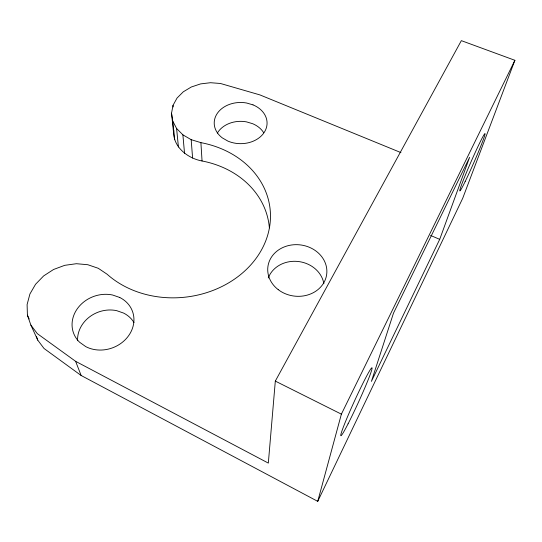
<?xml version="1.0" encoding="UTF-8"?>
<svg xmlns="http://www.w3.org/2000/svg" width="542" height="542" viewBox="0 0 542 542"><rect width="100%" height="100%" fill="white"/><g stroke="black" fill="none" stroke-linecap="round" stroke-linejoin="round"><path stroke-width="0.81" d="M30.88 325.112L37.75 340.125L44.024 348.479L81.144 375.491L317.734 501.357L462.699 198.311L514.9 60.304L461.344 40.643L275.316 381.101L268.331 463.098L75.609 361.324L37.33 333.655L30.88 325.112L27.412 315.173L27.1 304.57L29.898 294.035L35.555 284.279L43.638 275.925L53.583 269.476L64.735 265.329L76.388 263.71L87.797 264.72L98.265 268.29L107.106 274.225A93.922 78.333 -6.5 0 0 256.705 257.511A93.922 78.333 -6.5 0 0 200.906 142.641L191.177 139.68L182.884 134.836L176.604 128.488L172.742 121.09L171.536 113.197L173.02 105.338L177.038 98.055L183.284 91.815L191.312 86.998L200.594 83.902L210.526 82.709L220.479 83.488L259.896 94.904L400.938 152.6M269.374 227.877A91.083 76.937 -6.8 0 0 202.051 160.981C187.525 158.359 172.268 146.435 173.765 130.392M317.734 501.357L341.385 414.149L514.9 60.304M439.704 239.361L469.609 157.343L393.492 313.14L371.412 381.385L439.704 239.361L430.599 235.438M275.316 381.101L341.385 414.149M27.412 315.173L29.146 318.981M75.609 361.324L81.144 375.491M36.443 336.392L37.75 340.125M172.742 121.09L174.66 139.741M171.536 113.197L173.481 131.943M173.02 105.338L173.183 106.977M176.604 128.488L178.42 147.031M182.884 134.836L184.537 153.291M191.177 139.68L192.6 158.068M200.906 142.641L202.051 160.981M217.356 133.088A25.684 20.325 0.1 0 1 246.481 121.869L252.667 123.705A25.684 20.325 0.1 0 1 263.717 132.736M268.263 278.012A28.712 25.257 7.6 0 1 297.89 261.461A28.712 25.257 7.6 0 1 323.872 283.723M77.594 340.749A30.386 26.754 -21.3 0 1 116.706 310.668L123.651 313.1A30.386 26.754 -21.3 0 1 133.982 322.504M252.999 104.87L246.637 103.014A26.429 20.603 0.1 0 0 217.423 113.203A26.429 20.603 0.1 0 0 222.295 137.878L227.931 141.116A26.429 20.603 0.1 0 0 263.907 132.865A26.429 20.603 0.1 0 0 252.999 104.87M119.762 297.49L112.6 295.011A31.402 27.371 -20.2 0 0 77.215 308.893A31.402 27.371 -20.2 0 0 79.62 342.253L85.771 346.636A31.402 27.371 -20.2 0 0 128.861 335.363A31.402 27.371 -20.2 0 0 119.762 297.49M278.202 289.638A29.641 25.772 7.2 0 0 326.413 275.946A29.641 25.772 7.2 0 0 287.267 245.899A29.641 25.772 7.2 0 0 278.202 289.638M465.178 181.495A31.334 1.457 -66.3 0 0 485.036 134.199A31.334 1.457 -66.3 0 0 467.035 171.103A31.334 1.457 -66.3 0 0 465.178 181.495M348.072 423.83A37.364 2.066 -65.4 0 0 372.083 368.242A37.364 2.066 -65.4 0 0 349.211 412.841A37.364 2.066 -65.4 0 0 348.072 423.83"/></g></svg>
